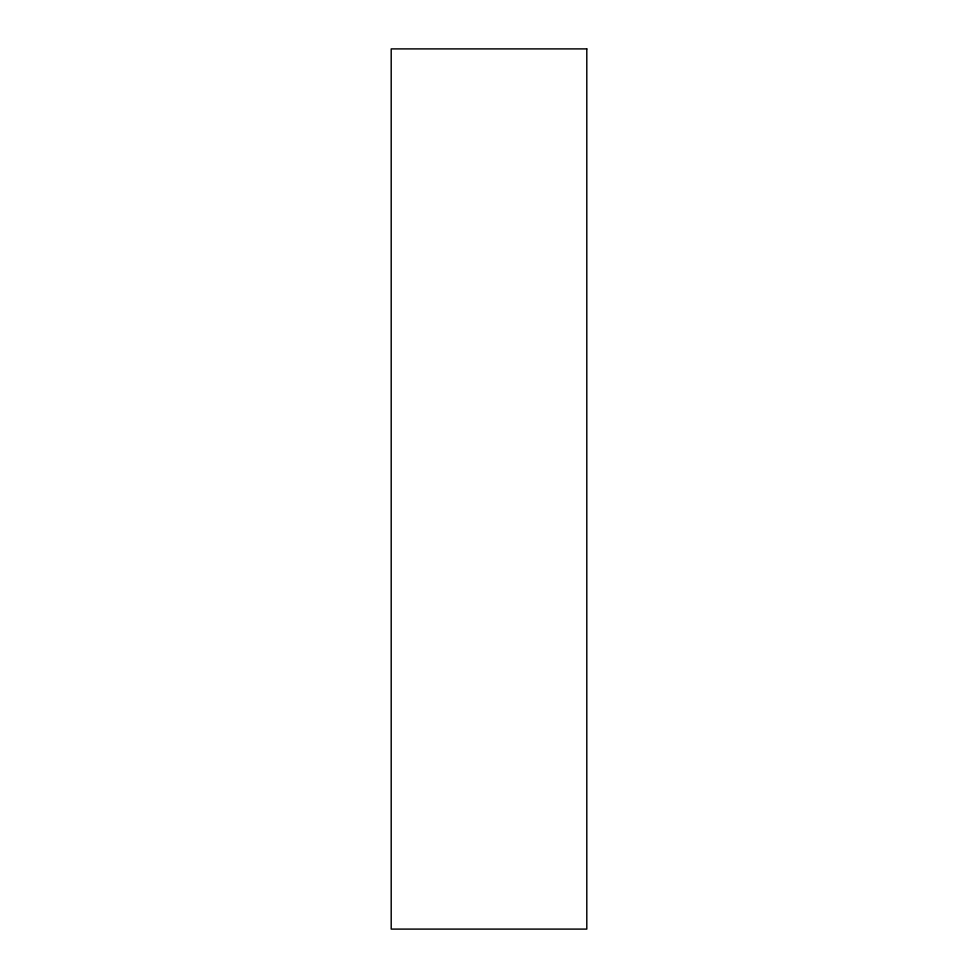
<?xml version="1.0" encoding="UTF-8"?>
<svg xmlns="http://www.w3.org/2000/svg" width="978" height="978" viewBox="0 0 978 978"><rect width="100%" height="100%" fill="white"/><g stroke="black" fill="none" stroke-linecap="round" stroke-linejoin="round"><path stroke-width="1.47" d="M586.8 48.9L391.2 48.9L391.2 929.1L586.8 929.1L586.8 48.9"/></g></svg>
